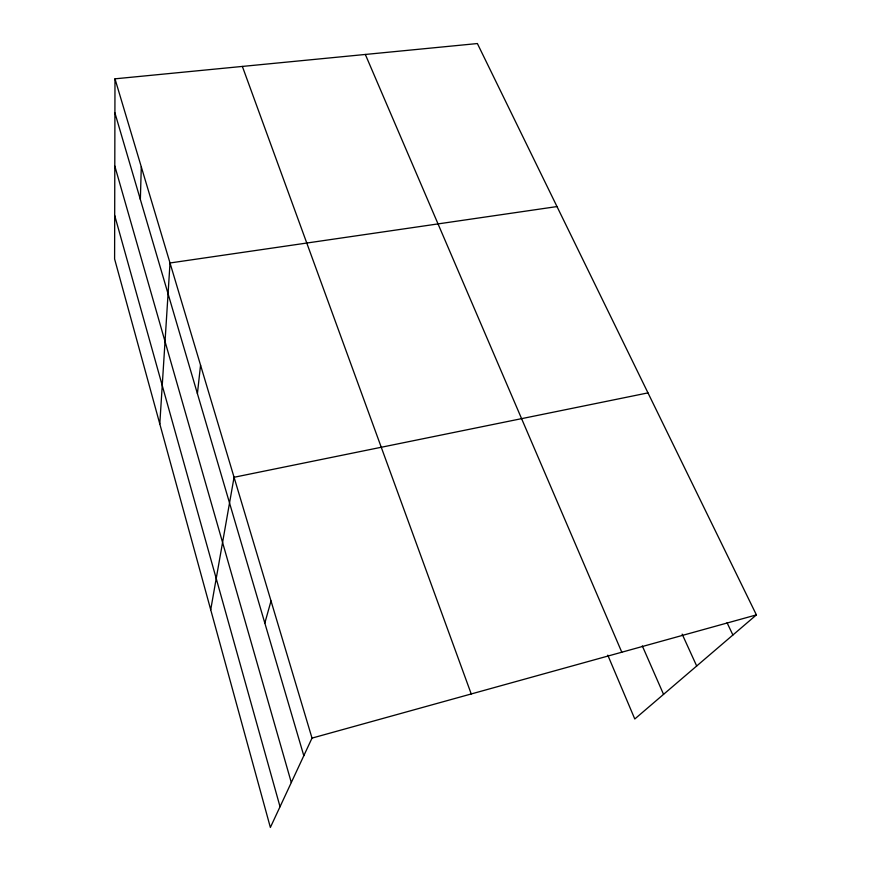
<?xml version="1.0" encoding="UTF-8"?>
<svg xmlns="http://www.w3.org/2000/svg" width="871" height="871" viewBox="0 0 871 871"><rect width="100%" height="100%" fill="white"/><g stroke="black" fill="none" stroke-linecap="round" stroke-linejoin="round"><path stroke-width="1.31" d="M114.983 78.826L114.602 258.981L270.369 827.45L312.014 738.107L114.983 78.826L477.384 43.55L756.398 614.893L634.785 718.978L607.784 655.155M140.362 199.459L141.287 166.862M159.796 423.916L170.019 262.977L556.994 206.569M197.412 393.648L200.548 365.123M210.717 609.722L234.059 477.275L647.98 392.886M264.828 623.092L271.023 600.968M312.014 738.107L756.398 614.893M727.067 622.732L732.892 635.013M682.156 634.132L696.68 665.999M642.319 645.912L663.55 694.361M365.33 54.459L621.796 652.216M242.367 66.425L471.233 693.958M114.907 112.86L303.805 755.723M114.798 166.023L291.306 782.539M114.689 215.453L280.037 806.72"/></g></svg>
